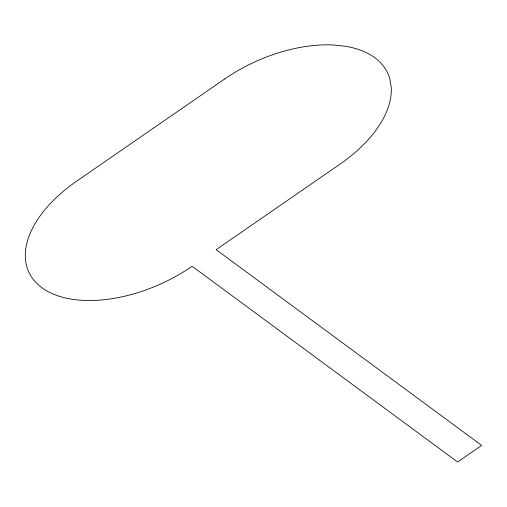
<?xml version="1.0" encoding="UTF-8"?>
<svg xmlns="http://www.w3.org/2000/svg" width="507" height="507" viewBox="0 0 507 507"><rect width="100%" height="100%" fill="white"/><g stroke="black" fill="none" stroke-linecap="round" stroke-linejoin="round"><path stroke-width="0.76" d="M224.607 79.016L76.57 181.24A115.983 65.695 -24.5 0 0 41.853 287.659A115.983 65.695 -24.5 0 0 192.109 266.27L457.612 462.004L481.65 445.399L216.14 249.672L340.045 164.116A115.983 65.695 -24.5 0 0 391.265 87.546L389.839 78.864A115.983 65.695 -24.5 0 0 345.666 46.295L333.543 44.996A115.983 65.695 -24.5 0 0 224.607 79.016"/></g></svg>
